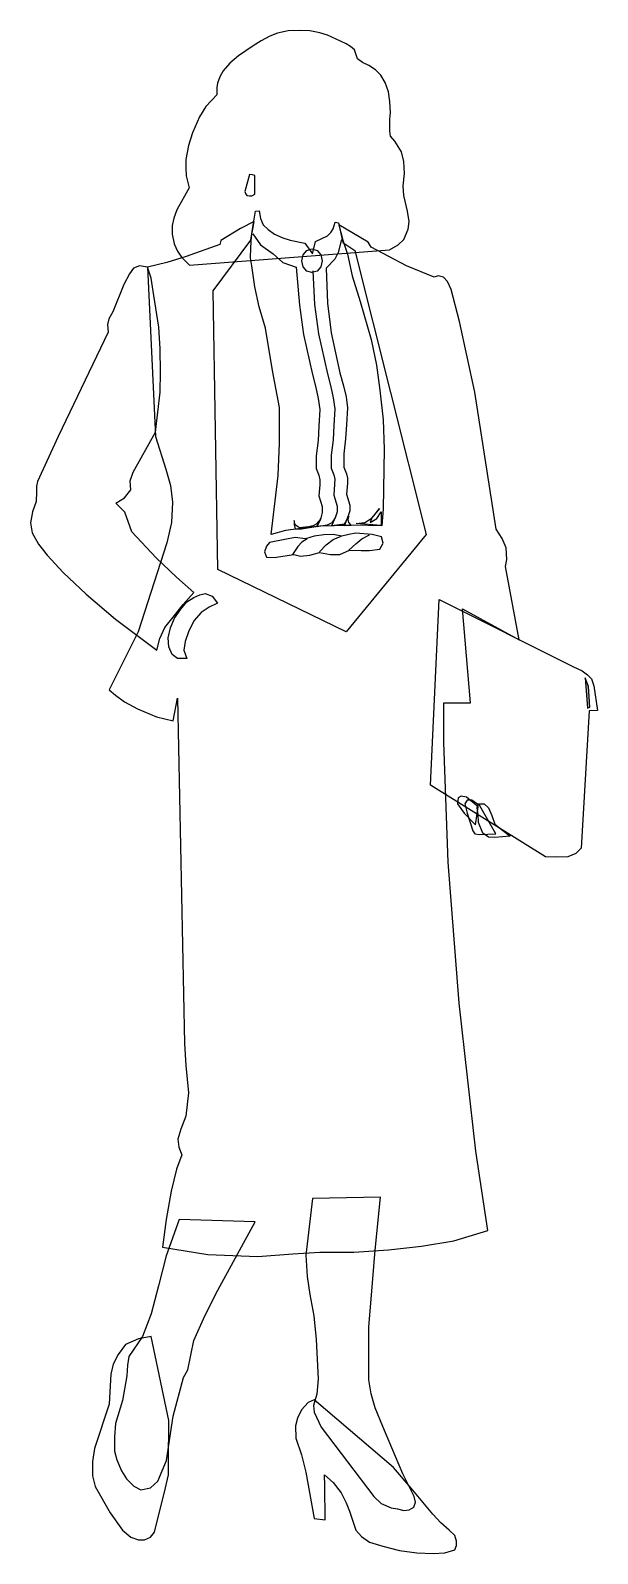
# Model space of a CAD drawing. Extents: x 510 to 577, y -30 to 150.
import ezdxf

# ---------------------------------------------------------------- set-up
doc = ezdxf.new("R2010")
doc.units = 0
doc.header["$MEASUREMENT"] = 0
doc.layers.add('LAYER_1', color=7, linetype='CONTINUOUS')

msp = doc.modelspace()

# ---------------------------------------------------------------- linework, layer by layer
at = {"layer": 'LAYER_1', "linetype": 'CONTINUOUS'}
for points in [[(547.37, 147.96), (546.73, 148.27), (545.19, 149.01), (544.3, 149.27), (543.12, 149.5), (541.87, 149.55), (540.54, 149.5), (539.32, 149.22), (538.42, 148.88), (537.4, 148.32), (536.43, 147.76), (534.72, 146.56), (533.69, 145.72), (532.93, 144.8), (532.52, 144.08), (532.24, 143.36), (532.16, 142.83), (532.16, 141.96), (530.86, 140.6), (530.12, 139.4), (529.3, 137.51), (528.84, 136), (528.51, 134.37), (528.51, 133.37), (528.56, 132.43), (528.91, 131.05), (527.46, 128.44), (527.1, 127.47), (526.9, 126.6), (526.9, 125.58), (527.15, 124.45), (527.56, 123.59), (528.02, 122.87), (528.97, 121.95), (552.48, 123.74), (553.5, 124.33), (554.14, 124.97), (554.67, 126.17), (554.8, 127.06), (554.6, 128.29), (554.14, 130.13), (554.09, 131.28), (554.24, 132.73), (554.14, 134.14), (553.88, 135.26), (553.09, 136.52), (552.6, 137.1), (552.5, 137.74), (552.53, 139.1), (552.6, 139.89), (552.53, 141.19), (552.35, 142.32), (551.97, 143.44), (551.45, 144.28), (550.84, 144.92), (550.05, 145.43), (549.28, 145.77), (548.72, 146.23), (548.34, 147.27), (547.88, 147.68), (547.37, 147.96)], [(536.02, 132.61), (535.48, 130.61), (535.53, 130.36), (535.71, 130.15), (536.02, 130.08), (536.27, 130.08), (536.63, 130.28), (536.63, 132.48), (536.35, 132.56), (536.02, 132.61)], [(537.14, 128.34), (537.3, 127.44), (537.63, 126.68), (538.19, 126.12), (538.96, 125.58), (539.93, 125.14), (540.8, 124.86), (542.51, 124.53), (543.4, 123.25), (543.76, 124.71), (545.19, 125.4), (545.58, 125.78), (545.83, 126.22), (546.09, 126.98), (546.47, 126.91), (546.98, 124.61), (548.39, 123.66), (556.77, 90.26), (547.37, 78.79), (532.29, 86.12), (531.75, 118.93), (536.17, 124.86), (536.5, 126.86), (536.73, 128.29), (537.14, 128.34)], [(534.97, 126.24), (532.65, 124.84), (532.54, 124.38), (528.56, 122.95), (526.31, 122.23), (524.03, 121.72), (524.95, 101.76), (526.18, 97.93), (526.74, 96.01), (526.97, 94.07), (526.84, 91.67), (526.28, 89.27), (522.93, 78.79), (519.51, 71.99), (520.25, 71.33), (521.32, 70.58), (522.86, 69.72), (525.06, 68.8), (527.05, 68.34), (527.56, 70.99), (528.35, 30.36), (528.53, 27.78), (528.84, 24.56), (528.53, 21.8), (527.92, 20.27), (527.59, 19.09), (527.69, 18.15), (528.07, 17.25), (527.43, 15.59), (526.82, 12.98), (526.21, 9.64), (525.77, 6.42), (531.11, 5.55), (536.99, 5.32), (541.1, 5.62), (544.27, 5.8), (548.26, 5.8), (552.37, 6.08), (556.23, 6.54), (560.04, 7.16), (564.03, 8.38), (562.62, 17.69), (560.65, 35.11), (559.38, 51.7), (558.86, 65.78), (558.86, 70.46), (561.98, 70.46), (561.04, 81.5), (567.71, 77.87), (566.1, 86.48), (566.28, 87.32), (566.2, 88.68), (565.71, 89.78), (565, 90.88), (562.49, 107), (560.7, 115.31), (559.73, 119.06), (559.3, 120.03), (558.81, 120.54), (558.2, 120.67), (557.71, 120.54), (554.47, 121.85), (550.3, 124.07), (549.95, 124.63), (546.5, 126.68), (546.98, 124.86), (547.52, 123.23), (548.08, 120.67), (549.03, 117.66), (550.3, 113.18), (550.94, 110.19), (551.33, 107.23), (551.71, 103.75), (551.84, 100.3), (551.71, 93.25), (551.56, 91.26), (548.23, 91.34), (545.99, 91.28), (544.3, 91.21), (542.38, 90.98), (540.24, 90.7), (538.55, 90.26), (539.37, 97.19), (539.52, 100.99), (539.52, 105.19), (538.73, 109.56), (537.88, 114.51), (537.14, 117.04), (536.63, 119.39), (536.27, 121.85), (536.12, 122.79), (536.17, 123.99), (536.25, 125.3), (536.58, 127.06), (534.97, 126.24)], [(536.4, 125.63), (537.32, 124.33), (538.78, 123.25), (539.93, 122.23), (541.49, 121.72), (541.9, 117.22), (542.36, 113.77), (543.4, 109.07), (543.81, 107.54), (544.09, 106.26), (544.3, 104.96), (544.17, 102.99), (544.07, 101.3), (543.86, 99.49), (543.86, 98), (544.17, 97.21), (544.3, 96.68), (544.27, 96.11), (544.17, 94.81), (544.55, 93.53), (544.55, 92.82), (544.38, 92.2), (543.94, 91.21)], [(544.55, 122.46), (544.39, 121.74), (543.96, 121.24), (543.35, 121.06), (542.75, 121.24), (542.32, 121.74), (542.15, 122.46), (542.32, 123.17), (542.75, 123.67), (543.35, 123.87), (543.96, 123.67), (544.39, 123.17), (544.55, 122.46)], [(546.83, 124.97), (546.45, 123.41), (546.04, 122.64), (545.01, 121.57), (545.17, 117.45), (545.6, 113.98), (546.62, 109.27), (547.08, 107.74), (547.37, 106.46), (547.54, 105.16), (547.42, 103.19), (547.31, 101.51), (547.11, 99.72), (547.11, 98.18), (547.42, 97.39), (547.54, 96.88), (547.52, 96.29), (547.42, 94.99), (547.8, 93.71), (547.8, 93.05), (547.62, 92.43), (547.14, 91.21)], [(524.03, 121.72), (523.09, 121.85), (522.37, 121.57), (521.89, 120.93), (521.22, 119.65), (519.94, 116.46), (519.48, 115.61), (519.33, 114.97), (519.38, 114.05), (513.51, 101.76), (511.08, 96.5), (510.95, 95.93), (510.95, 95.27), (510.92, 94.12), (510.49, 92.92), (510.26, 91.62), (510.44, 90.44), (511.21, 89.11), (512.23, 87.83), (514.12, 85.79), (516.8, 83.23), (520.25, 80.27), (525.13, 76.64), (525.46, 78.02), (526.05, 79.32), (527.2, 80.73), (528.22, 82.01), (529.48, 83.44), (527.41, 85.23), (525.03, 87.5), (522.17, 90.57), (521.35, 92.89), (520.28, 93.94), (521.32, 94.58), (522.04, 95.5), (521.99, 96.57), (522.35, 97.57), (524.95, 102.27), (525.49, 107), (525.54, 109.33), (525.49, 112.11), (525.34, 114.64), (524.75, 118.35), (524.44, 120.42), (524.03, 121.72)], [(543.46, 121.26), (543.66, 117.32), (544.12, 113.85), (545.17, 109.15), (545.58, 107.64), (545.83, 106.34), (546.04, 105.03), (545.93, 103.06), (545.83, 101.38), (545.6, 99.59), (545.6, 98.06), (545.93, 97.26), (546.04, 96.75), (546.01, 96.16), (545.93, 94.86), (546.32, 93.58), (546.32, 92.92), (546.11, 92.31), (545.7, 91.34)], [(548.54, 91.54), (549.59, 91.67), (550.33, 92.15), (550.64, 92.43), (551.3, 93.3), (550.41, 92.2), (550.2, 91.67), (550.97, 92.15), (551.51, 92.92), (551.51, 91.31), (548.54, 91.54)], [(541.28, 91.57), (541.28, 91.41), (541.39, 90.9), (542.13, 90.9), (544.3, 91.26), (546.91, 91.34), (547.95, 91.34), (547.7, 91.67), (547.62, 92), (547.7, 92.41), (547.14, 91.46), (545.7, 91.28), (546.09, 92.2), (545.68, 91.64), (545.14, 91.34), (543.94, 91.16), (544.43, 92.15), (543.86, 91.46), (543.48, 91.28), (542.94, 91.16), (541.9, 91.03), (541.54, 91.26), (541.39, 91.41), (541.28, 91.9), (541.28, 91.57)], [(538.01, 88.86), (537.76, 88.19), (538.01, 87.58), (538.93, 87.53), (541.21, 87.91), (542, 87.71), (543.12, 87.83), (544.25, 88.12), (545.55, 87.91), (546.65, 87.91), (547.77, 88.4), (549.13, 88.35), (550.13, 88.35), (551.35, 88.52), (551.71, 89.24), (551.53, 89.96), (550.43, 90.26), (548.52, 90.39), (547.7, 90.26), (546.88, 90.06), (545.86, 90.26), (544.76, 90.19), (543.63, 90.06), (542.61, 89.75), (541.39, 89.88), (540.16, 89.65), (538.37, 89.32), (538.01, 88.86)], [(542.79, 89.75), (542.18, 89.34), (541.69, 88.83), (541.08, 87.91)], [(544.25, 88.22), (545.04, 89.04), (545.86, 89.65), (546.78, 90.06)], [(547.7, 88.4), (548.52, 89.14), (549.21, 89.75), (550.13, 90.19)], [(530.78, 83.31), (531.62, 82.98), (532.24, 82.16), (531.27, 81.7), (530.32, 81.06), (529.48, 80.09), (528.84, 78.79), (528.43, 77.66), (528.28, 76.64), (528.63, 75.67), (527.56, 75.67), (526.9, 76.13), (526.51, 77.05), (526.44, 78.1), (526.74, 79.27), (527.2, 80.42), (527.94, 81.47), (528.66, 82.31), (529.48, 82.85), (530.17, 83.16), (530.78, 83.31)], [(558.3, 82.6), (574.04, 74.7), (575.12, 74.19), (575.76, 73.75), (576.24, 73.27), (576.5, 72.45), (576.93, 69.56), (575.94, 69.49), (574.99, 53.36), (574.38, 52.7), (573.43, 52.31), (572.15, 52.29), (570.82, 52.31), (557.31, 60.75), (558.3, 82.6)], [(576.01, 69.95), (575.86, 72.37), (575.48, 73.4), (575.76, 69.82), (576.01, 69.95)], [(562.9, 58.19), (561.52, 59.34), (560.91, 59.47), (560.53, 59.26), (560.45, 58.55), (561.24, 57.45), (562.6, 56.1), (562.9, 58.19)], [(564.97, 55.02), (563.08, 58.34), (562.16, 58.98), (561.62, 58.98), (561.34, 58.55), (561.62, 57.45), (562.26, 55.38), (562.52, 55.02), (563.08, 54.95), (564.97, 55.02)], [(566.66, 54.74), (564.87, 54.59), (564.13, 54.64), (563.44, 55.1), (562.95, 56.38), (562.9, 57.3), (562.8, 58.09), (562.95, 58.55), (563.59, 58.55), (564.13, 58.09), (564.49, 57.19), (564.87, 56.17), (566.66, 54.74)], [(543.4, 12.12), (542.64, 5.45), (542.79, 2.94), (543.1, 0.85), (543.56, -1.66), (543.86, -4.47), (544.09, -9.07), (543.92, -10.91), (543.71, -11.68), (543.53, -12.24), (543.63, -13.01), (544.43, -14.77), (550.64, -22.95), (551.48, -23.74), (552.68, -24.27), (553.42, -24.4), (554.14, -24.56), (554.8, -24.48), (555.34, -24.2), (555.52, -23.61), (555.36, -22.95), (554.04, -20.26), (552.73, -17.2), (551.68, -14.69), (550.79, -12.49), (550.33, -10.86), (550.05, -9.22), (550.05, -3.01), (550.48, 2.2), (550.79, 6.06), (551.4, 12.27), (543.4, 12.12)], [(527.74, 9.64), (526.21, 5.39), (525.31, 1.84), (524.44, -1.45), (523.42, -4.09), (521.81, -6.46), (521.68, -7.49), (521.58, -8.74), (521.07, -11.65), (520.25, -14.36), (520.12, -15.92), (520.12, -17.58), (520.43, -18.6), (520.97, -19.9), (521.55, -20.85), (522.42, -21.72), (523.24, -22.15), (524.39, -21.92), (525.23, -21.11), (526.26, -18.7), (527.05, -13.47), (528.25, -8.92), (528.76, -8.02), (529.48, -4.57), (530.75, -1.66), (532.29, 1.36), (536.68, 9.38), (527.74, 9.64)], [(524.44, -4.09), (522.96, -4.37), (521.45, -5.06), (520.56, -6.21), (519.97, -7.36), (519.71, -8.53), (519.64, -9.91), (519.51, -12.06), (517.77, -17.3), (517.54, -18.83), (517.54, -20.49), (517.87, -21.77), (519.64, -24.86), (521.07, -26.91), (522.07, -27.72), (522.96, -28.01), (523.68, -28.01), (524.37, -27.72), (524.83, -27.11), (526.15, -21.92), (526.49, -20.39), (526.49, -19.01), (526.54, -14), (524.44, -4.09)], [(543.61, -11.55), (542.92, -11.86), (542.13, -12.72), (541.64, -13.72), (541.41, -14.62), (541.46, -16.05), (542.13, -18.04), (542.64, -20.08), (543.61, -25.5), (544.91, -25.68), (544.86, -21.69), (544.84, -20.39), (545.86, -21.28), (546.8, -22.49), (547.39, -23.69), (547.77, -24.66), (548.52, -26.88), (549.18, -27.62), (550.13, -28.31), (551.68, -28.77), (553.65, -29.28), (555.67, -29.56), (557.59, -29.64), (558.99, -29.56), (560.14, -29.21), (560.37, -28.7), (560.37, -28.18), (560.14, -27.52), (559.5, -26.91), (558.51, -26.04), (557.56, -24.99), (555.03, -21.95), (552.96, -19.52), (543.61, -11.55)]]:
    msp.add_lwpolyline(points, dxfattribs=at)
at = {"layer": 'LAYER_1'}
msp.add_solid([(576.01, 69.95), (575.86, 72.37), (575.76, 69.82), (575.48, 73.4)], dxfattribs=at)

doc.saveas('drawing.dxf')
